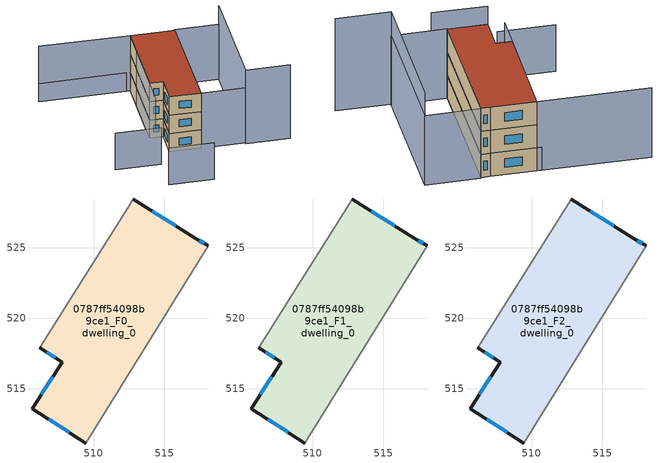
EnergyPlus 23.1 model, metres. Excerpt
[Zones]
0787ff54098b9ce1_F0_dwelling_0
 floor ground (EU_floor_Construction): 517.2,525.67 518.12,525.13 509.43,511.16 505.64,513.59 507.75,516.89 506.16,517.91 512.79,528.45 z0
 wall outside (EU_wall_Construction): 518.12,525.13 517.2,525.67 512.79,528.45 / 506.16,517.91 507.75,516.89 505.64,513.59 509.43,511.16 z0:3
 wall adiabatic (EU_wall_Construction): 509.43,511.16 518.12,525.13 / 512.79,528.45 506.16,517.91 z0:3
 window (EU_Window_Construction): 517.83,525.3 517.49,525.5 / 506.82,512.83 508.25,511.91 / 507.09,515.86 506.29,514.62 / 506.66,517.59 507.26,517.21 / 515.82,526.54 514.16,527.58 z0.93:2.07
0787ff54098b9ce1_F1_dwelling_0
 floor to 0787ff54098b9ce1_F0_dwelling_0 (EU_floor_Construction): 517.2,525.67 518.12,525.13 509.43,511.16 505.63,513.59 507.75,516.89 506.16,517.91 512.78,528.45 z3
 wall outside (EU_wall_Construction): 518.12,525.13 517.2,525.67 512.79,528.45 / 506.16,517.91 507.75,516.89 505.64,513.59 509.43,511.16 z3:6
 wall adiabatic (EU_wall_Construction): 509.43,511.16 518.12,525.13 / 512.79,528.45 506.16,517.91 z3:6
 window (EU_Window_Construction): 517.83,525.3 517.49,525.5 / 506.82,512.83 508.25,511.91 / 507.09,515.86 506.29,514.62 / 506.66,517.59 507.26,517.21 / 515.82,526.54 514.16,527.58 z3.93:5.07
0787ff54098b9ce1_F2_dwelling_0
 floor to 0787ff54098b9ce1_F1_dwelling_0 (EU_floor_Construction): 517.2,525.67 518.12,525.13 509.43,511.16 505.63,513.59 507.75,516.89 506.16,517.91 512.78,528.45 z6
 wall outside (EU_wall_Construction): 518.12,525.13 517.2,525.67 512.79,528.45 / 506.16,517.91 507.75,516.89 505.64,513.59 509.43,511.16 z6:9
 wall adiabatic (EU_wall_Construction): 509.43,511.16 518.12,525.13 / 512.79,528.45 506.16,517.91 z6:9
 window (EU_Window_Construction): 517.83,525.3 517.49,525.5 / 506.82,512.83 508.25,511.91 / 507.09,515.86 506.29,514.62 / 506.66,517.59 507.26,517.21 / 515.82,526.54 514.16,527.58 z6.93:8.07
 roof outside (EU_roof_Construction): 509.43,511.16 518.12,525.13 517.2,525.67 512.79,528.45 506.16,517.91 507.75,516.89 505.64,513.59 z9
shading: 499.73,507.62 505.14,504.25 / 497.15,515.56 502.67,512.06 z0:6; 501.84,535.24 512.79,528.45 / 512.79,528.45 504.18,514.58 z0:3; 501.9,535.33 512.79,528.44 / 512.79,528.44 504.04,514.63 / 509.42,511.13 518.18,525.22 / 518.18,525.22 523.51,521.91 / 523.51,521.91 514.74,507.82 / 514.74,507.82 509.42,511.13 z0:9; 519.97,504.35 514.64,507.66 / 514.64,507.66 523.5,521.9 z0:12
[Building]
EU S2 Campaign: North Axis=0; Terrain=City; Solar Distribution=FullExterior
[Site:Location]
Montreal-Trudeau.Intl.AP: Latitude=45.4667; Longitude=-73.75; Time Zone=-5; Elevation=36
[SizingPeriod:WeatherFileDays]
AnnualSizingPeriod: Begin Month=1; Begin Day of Month=1; End Month=12; End Day of Month=31; Day of Week for Start Day=Monday; Use Weather File Daylight Saving Period=No; Use Weather File Rain and Snow Indicators=No
[MATERIAL]
EU_InternalMass_Material: Roughness=MediumRough; Thickness=0.1; Conductivity=1; Density=1800; Specific Heat=900; Thermal Absorptance=0.9; Solar Absorptance=0.7; Visible Absorptance=0.7
[MATERIAL:NOMASS] Roughness=MediumRough; Thermal Absorptance=0.9; Solar Absorptance=0.7; Visible Absorptance=0.7
Name | Thermal Resistance
EU_wall_NoMass; EU_floor_NoMass | 1.36485
EU_roof_NoMass | 2.55992
[WINDOWMATERIAL:SIMPLEGLAZINGSYSTEM]
EU_Window_SimpleGlazing: UFactor=3.92339; Solar Heat Gain Coefficient=0.8; Visible Transmittance=0.8
[CONSTRUCTION]
EU_wall_Construction: EU_wall_NoMass
EU_roof_Construction: EU_roof_NoMass
EU_floor_Construction: EU_floor_NoMass
EU_Window_Construction: EU_Window_SimpleGlazing
EU_InternalMass_Construction: EU_InternalMass_Material
[ZONE] Type=1; Multiplier=1; Ceiling Height=autocalculate; Floor Area=autocalculate; Part of Total Floor Area=Yes
Name | Volume
0787ff54098b9ce1_F0_dwelling_0 | 289.012
0787ff54098b9ce1_F1_dwelling_0; 0787ff54098b9ce1_F2_dwelling_0 | 289.01
[INTERNALMASS] Construction=EU_InternalMass_Construction; Surface Area=96.3368
Name | Zone or ZoneList
0787ff54098b9ce1_F0_dwelling_0_EU_InternalMass | 0787ff54098b9ce1_F0_dwelling_0
0787ff54098b9ce1_F1_dwelling_0_EU_InternalMass | 0787ff54098b9ce1_F1_dwelling_0
0787ff54098b9ce1_F2_dwelling_0_EU_InternalMass | 0787ff54098b9ce1_F2_dwelling_0
[OTHEREQUIPMENT] Fuel Type=Electricity; Design Level Calculation Method=Watts/Area; Power per Zone Floor Area=1; Fraction Latent=0; Fraction Radiant=0; Fraction Lost=0; Carbon Dioxide Generation Rate=0; EndUse Subcategory=EU_Step8_InternalGains
Name | Zone or ZoneList or Space or SpaceList | Schedule
EU_Step8_InternalGain_0787ff54098b9ce1_F0_dwelling_0_f000 | 0787ff54098b9ce1_F0_dwelling_0 | EU_Step8_GainSchedule_0787ff54098b9ce1_F0_dwelling_0_f000
EU_Step8_InternalGain_0787ff54098b9ce1_F1_dwelling_0_f000 | 0787ff54098b9ce1_F1_dwelling_0 | EU_Step8_GainSchedule_0787ff54098b9ce1_F1_dwelling_0_f000
EU_Step8_InternalGain_0787ff54098b9ce1_F2_dwelling_0_f000 | 0787ff54098b9ce1_F2_dwelling_0 | EU_Step8_GainSchedule_0787ff54098b9ce1_F2_dwelling_0_f000
[ZONEVENTILATION:DESIGNFLOWRATE] Schedule=EU_AlwaysOn; Design Flow Rate Calculation Method=AirChanges/Hour; Air Changes per Hour=0.860309; Ventilation Type=Natural; Fan Pressure Rise=0; Fan Total Efficiency=1; Constant Term Coefficient=1; Temperature Term Coefficient=0; Velocity Term Coefficient=0; Velocity Squared Term Coefficient=0; Minimum Indoor Temperature=-100; Maximum Indoor Temperature=100; Delta Temperature=-100; Minimum Outdoor Temperature=-100; Maximum Outdoor Temperature=100; Maximum Wind Speed=40
Name | Zone or ZoneList or Space or SpaceList
EU_ConstantAir_0787ff54098b9ce1_F0_dwelling_0 | 0787ff54098b9ce1_F0_dwelling_0
EU_ConstantAir_0787ff54098b9ce1_F1_dwelling_0 | 0787ff54098b9ce1_F1_dwelling_0
EU_ConstantAir_0787ff54098b9ce1_F2_dwelling_0 | 0787ff54098b9ce1_F2_dwelling_0
[HVACTEMPLATE:THERMOSTAT] Constant Heating Setpoint=20; Constant Cooling Setpoint=50
EU_HeatOnly_0787ff54098b9ce1_F0_dwelling_0; EU_HeatOnly_0787ff54098b9ce1_F1_dwelling_0; EU_HeatOnly_0787ff54098b9ce1_F2_dwelling_0
[HVACTEMPLATE:ZONE:IDEALLOADSAIRSYSTEM] System Availability Schedule=EU_AlwaysOn; Maximum Heating Supply Air Temperature=50; Minimum Cooling Supply Air Temperature=13; Maximum Heating Supply Air Humidity Ratio=0.0156; Minimum Cooling Supply Air Humidity Ratio=0.0077; Heating Limit=NoLimit; Cooling Limit=NoLimit; Heating Availability Schedule=EU_AlwaysOn; Cooling Availability Schedule=EU_CoolingOff; Dehumidification Control Type=ConstantSensibleHeatRatio; Cooling Sensible Heat Ratio=0.7; Dehumidification Setpoint=60; Humidification Control Type=None; Humidification Setpoint=30; Outdoor Air Method=None; Outdoor Air Flow Rate per Person=0.00944; Outdoor Air Flow Rate per Zone Floor Area=0; Outdoor Air Flow Rate per Zone=0; Demand Controlled Ventilation Type=None; Outdoor Air Economizer Type=NoEconomizer; Heat Recovery Type=None; Sensible Heat Recovery Effectiveness=0.7; Latent Heat Recovery Effectiveness=0.65
Name | Template Thermostat
0787ff54098b9ce1_F0_dwelling_0 | EU_HeatOnly_0787ff54098b9ce1_F0_dwelling_0
0787ff54098b9ce1_F1_dwelling_0 | EU_HeatOnly_0787ff54098b9ce1_F1_dwelling_0
0787ff54098b9ce1_F2_dwelling_0 | EU_HeatOnly_0787ff54098b9ce1_F2_dwelling_0
[SIZING:ZONE] Zone Cooling Design Supply Air Temperature Input Method=SupplyAirTemperature; Zone Cooling Design Supply Air Temperature=13; Zone Heating Design Supply Air Temperature Input Method=SupplyAirTemperature; Zone Heating Design Supply Air Temperature=50; Zone Cooling Design Supply Air Humidity Ratio=0.008; Zone Heating Design Supply Air Humidity Ratio=0.008; Cooling Design Air Flow Method=DesignDay; Cooling Design Air Flow Rate=0; Cooling Minimum Air Flow per Zone Floor Area=0.000762; Cooling Minimum Air Flow=0; Cooling Minimum Air Flow Fraction=0.2; Heating Design Air Flow Method=DesignDay; Heating Design Air Flow Rate=0; Heating Maximum Air Flow per Zone Floor Area=0.002032; Heating Maximum Air Flow=0.141576; Heating Maximum Air Flow Fraction=0.3; Account for Dedicated Outdoor Air System=No; Dedicated Outdoor Air System Control Strategy=NeutralSupplyAir; Dedicated Outdoor Air Low Setpoint Temperature for Design=autosize; Dedicated Outdoor Air High Setpoint Temperature for Design=autosize; Zone Load Sizing Method=Sensible Load Only No Latent Load; Zone Latent Cooling Design Supply Air Humidity Ratio Input Method=HumidityRatioDifference; Zone Cooling Design Supply Air Humidity Ratio Difference=0.005; Zone Latent Heating Design Supply Air Humidity Ratio Input Method=HumidityRatioDifference; Zone Humidification Design Supply Air Humidity Ratio Difference=0.005
0787ff54098b9ce1_F0_dwelling_0; 0787ff54098b9ce1_F1_dwelling_0; 0787ff54098b9ce1_F2_dwelling_0
[SCHEDULE:CONSTANT]
Name | Hourly Value
EU_AlwaysOn | 1
EU_CoolingOff | 0
[SCHEDULE:FILE] Column Number=1; Rows to Skip at Top=0; Number of Hours of Data=8760; Column Separator=Comma; Interpolate to Timestep=No; Minutes per Item=60; Adjust Schedule for Daylight Savings=Yes
Name | File
EU_Step8_GainSchedule_0787ff54098b9ce1_F0_dwelling_0_f000 | ../../schedules/0787ff54098b9ce1/0787ff54098b9ce1_F0_dwelling_0_f000_gain.csv
EU_Step8_GainSchedule_0787ff54098b9ce1_F1_dwelling_0_f000 | ../../schedules/0787ff54098b9ce1/0787ff54098b9ce1_F1_dwelling_0_f000_gain.csv
EU_Step8_GainSchedule_0787ff54098b9ce1_F2_dwelling_0_f000 | ../../schedules/0787ff54098b9ce1/0787ff54098b9ce1_F2_dwelling_0_f000_gain.csv
